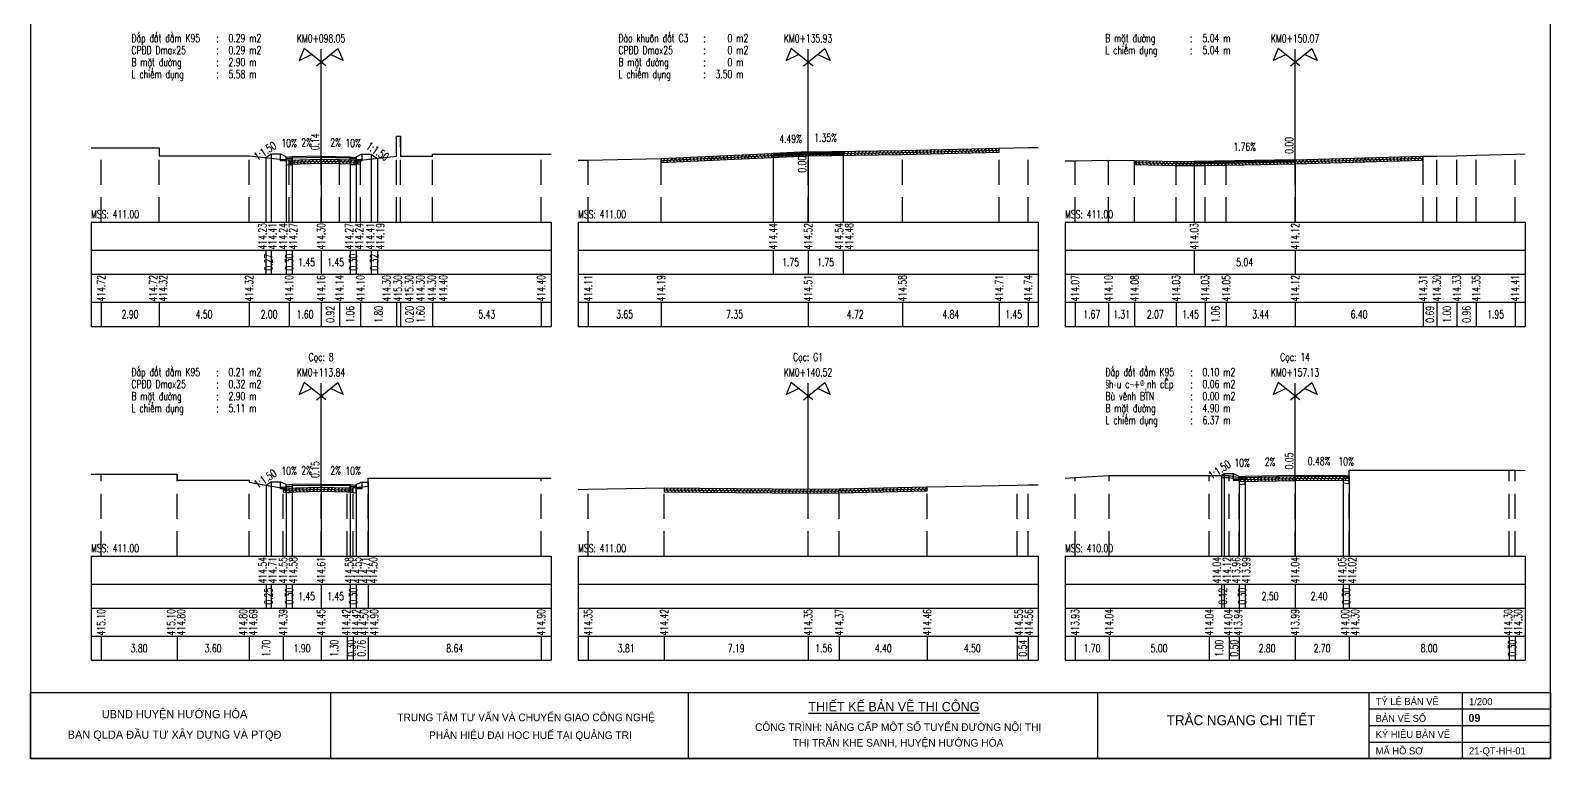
# Model space of a CAD drawing. Header units: centimetres. Extents: x 8901 to 10871, y -7016 to -5464.
# Drawn here: x 9031.4 to 9107.4, y -6271.1 to -6234.7 of the extents above; entities that cross this region are included whole.
import ezdxf
from ezdxf.enums import TextEntityAlignment as Align

# ---------------------------------------------------------------- set-up
doc = ezdxf.new("R2010")
doc.units = ezdxf.units.CM
doc.header["$LTSCALE"] = 10
doc.header["$MEASUREMENT"] = 0
doc.linetypes.add('HIDDEN2', pattern=[0.1875, 0.125, -0.0625])
doc.linetypes.add('KTTN$0$HIDDEN2', pattern=[0.1875, 0.125, -0.0625])
for name, color, linetype in [('25', 8, 'Continuous'), ('AoDuongCu1', 1, 'Continuous'), ('AoDuongCu2', 2, 'Continuous'), ('BTN', 8, 'Continuous'), ('BTXM', 8, 'Continuous'), ('CONGDUNG', 7, 'Continuous'), ('CP1', 7, 'Continuous'), ('DA DAM', 6, 'Continuous'), ('DAU_CO', 3, 'Continuous'), ('diendientich', 3, 'Continuous'), ('DienTKTN', 2, 'Continuous'), ('DuongdongTK', 2, 'Continuous'), ('entdauco', 3, 'Continuous'), ('enttntunhien', 3, 'Continuous'), ('K-TEN', 30, 'Continuous'), ('Khung ten$0$KHUNGTEN', 1, 'Continuous'), ('KHUNGTEN', 1, 'Continuous'), ('KTTN$0$KHUNGTEN', 1, 'Continuous'), ('KTTN$0$NETKHUAT', 3, 'KTTN$0$HIDDEN2'), ('linedongtn', 8, 'Continuous'), ('Mat duong 1 Phai', 1, 'Continuous'), ('Mat duong 1 Trai', 1, 'Continuous'), ('MSSTracNgang', 5, 'Continuous'), ('plinetntn', 3, 'Continuous'), ('Ranh dan Phai', 4, 'Continuous'), ('Ranh dan Trai', 4, 'Continuous'), ('Ranh Phai', 1, 'Continuous'), ('Taluy Phai', 1, 'Continuous'), ('Taluy Trai', 1, 'Continuous'), ('VetHuuCo', 5, 'Continuous'), ('Via he Phai', 3, 'Continuous'), ('Via he Trai', 3, 'Continuous'), ('VUA', 7, 'Continuous')]:
    doc.layers.add(name, color=color, linetype=linetype)
doc.styles.add('BTHHG', font='Vnromanc.shx')
doc.styles.add('CHUSO', font='Vnsimple.shx', dxfattribs={"width": 0.7})
doc.styles.add('CHUSO_TK', font='Vnsimple.shx', dxfattribs={"width": 0.7})
doc.styles.add('Khung ten', font='VHAVANB_3.TTF')
doc.styles.add('Khung ten$0$Khung ten', font='VHAVANB_3.TTF')
doc.styles.add('KTTN$0$Khung ten', font='VHAVANB_3.TTF')
doc.styles.add('TENCOC', font='vnsimple.shx', dxfattribs={"width": 0.7})
pattern_1 = [(45, (-44.64466, 0), (-0.0883883476, 0.0883883476), [])]
pattern_2 = [(135, (-44.64466, 0), (-0.0883883476, -0.0883883476), [])]

# ---------------------------------------------------------------- blocks, each defined once
blk = doc.blocks.new('DauCo')
at = {"layer": 'DAU_CO', "linetype": 'Continuous'}
blk.add_line((0, 0), (0, 1.29), dxfattribs=at)
for points in [[(0.47, -0.38), (-1.68, 1.38), (-2.2, 0.17), (-0.95, 0.77)], [(-0.47, -0.38), (1.68, 1.38), (2.2, 0.17), (0.95, 0.77)]]:
    blk.add_lwpolyline(points, dxfattribs=at)
blk = doc.blocks.new('Khung_TN_16-DH-01')
at = {"layer": 'KHUNGTEN', "color": 10}
blk.add_lwpolyline([(0, 0), (76, 0), (76, 56), (0, 56)], close=True, dxfattribs=at)
at = {"layer": 'KTTN$0$KHUNGTEN', "color": 7}
for p, q in [((15.017, 0), (15.017, 3.305)), ((32.904, 0), (32.904, 3.305)), ((53.366, 0), (53.366, 3.305)), ((66.929, 0), (66.929, 3.305)), ((71.596, 0), (71.596, 3.305))]:
    blk.add_line(p, q, dxfattribs=at)
at = {"layer": 'KTTN$0$KHUNGTEN', "color": 4}
blk.add_lwpolyline([(0, 3.305), (76, 3.305), (76, 0), (0, 0), (0, 3.305)], dxfattribs=at)
at = {"layer": 'KTTN$0$KHUNGTEN', "color": 7}
for points in [[(66.929, 2.479), (76, 2.479)], [(66.929, 1.652), (76, 1.652)], [(66.929, 0.826), (76, 0.826)]]:
    blk.add_lwpolyline(points, dxfattribs=at)
at = {"layer": 'Khung ten$0$KHUNGTEN', "color": 7, "style": 'Khung ten$0$Khung ten'}
for s, p in [('c«ng tr×nh: n©ng cÊp mét sè tuyÕn ®\xadêng néi thÞ ', (43.453, 1.571)), ('thÞ trÊn khe sanh, huyÖn h\xadíng hãa', (43.377, 0.788))]:
    blk.add_text(s, height=0.38, dxfattribs=at).set_placement(p, align=Align.MIDDLE_CENTER)
at = {"layer": 'KHUNGTEN', "color": 7, "style": 'Khung ten'}
for s, height, p in [('trung t©m t\xad vÊn vµ chuyÓn giao c«ng nghÖ', 0.38, (24.784, 2.059)), ('tr¾c ngang chi tiÕt', 0.5, (60.527, 1.918)), ('ph©n hiÖu ®¹i häc huÕ t¹i qu¶ng trÞ', 0.38, (24.999, 1.169))]:
    blk.add_text(s, height=height, dxfattribs=at).set_placement(p, align=Align.MIDDLE_CENTER)
at = {"layer": 'KTTN$0$KHUNGTEN', "color": 7, "style": 'KTTN$0$Khung ten'}
for s, p in [('tû lÖ b¶n vÏ', (67.26, 2.855)), ('b¶n vÏ sè', (67.255, 2.011)), ('1/200', (71.922, 2.844)), ('Ký hiÖu b¶n vÏ', (67.255, 1.21)), ('m· hå s¬', (67.255, 0.383)), ('21-QT-hh-01', (71.922, 0.389))]:
    blk.add_text(s, height=0.35, dxfattribs=at).set_placement(p, align=Align.MIDDLE_LEFT)
blk.add_text('%%UthiÕt kÕ b¶n vÏ thi c«ng', height=0.47, dxfattribs=at).set_placement((43.17, 2.596), align=Align.MIDDLE_CENTER)
at = {"layer": 'KTTN$0$NETKHUAT', "color": 7, "style": 'KTTN$0$Khung ten'}
for s, p in [('ubnd huyÖn h\xadíng hãa', (7.206, 2.221)), ('ban qlda ®Çu t\xad x©y dùng vµ ptq®', (7.206, 1.197))]:
    blk.add_text(s, height=0.41, dxfattribs=at).set_placement(p, align=Align.MIDDLE_CENTER)

msp = doc.modelspace()

# ---------------------------------------------------------------- hatches: boundary and pattern name
at = {"layer": 'AoDuongCu1'}
h = msp.add_hatch(dxfattribs=at)
h.set_pattern_fill('ANSI31', color=8, style=0)
h.set_pattern_definition(pattern_1)
h.paths.add_polyline_path([(9044.29158, -6241.16329), (9045.89298, -6241.10329), (9046.81078, -6241.12179), (9047.86718, -6241.16239), (9047.86718, -6241.26239), (9046.81078, -6241.22179), (9045.89298, -6241.20329), (9044.29158, -6241.26329)])
h = msp.add_hatch(dxfattribs=at)
h.set_pattern_fill('ANSI31', color=8, style=0)
h.set_pattern_definition(pattern_1)
h.paths.add_polyline_path([(9062.88998, -6241.07829), (9070.23998, -6240.74829), (9074.95638, -6240.68449), (9079.79418, -6240.55419), (9079.79418, -6240.65419), (9074.95638, -6240.78449), (9070.23998, -6240.84829), (9062.88998, -6241.17829)])
h = msp.add_hatch(dxfattribs=at)
h.set_pattern_fill('ANSI31', color=8, style=0)
h.set_pattern_definition(pattern_1)
h.paths.add_polyline_path([(9086.56468, -6241.18269), (9088.63538, -6241.23159), (9090.08358, -6241.23239), (9091.14848, -6241.20939), (9094.58698, -6241.14329), (9100.98658, -6240.95249), (9100.98658, -6241.05249), (9094.58698, -6241.24329), (9091.14848, -6241.30939), (9090.08358, -6241.33239), (9088.63538, -6241.33159), (9086.56468, -6241.28269)])
h = msp.add_hatch(dxfattribs=at)
h.set_pattern_fill('ANSI31', color=8, style=0)
h.set_pattern_definition(pattern_1)
h.paths.add_polyline_path([(9091.78698, -6257.01146), (9094.58698, -6256.96146), (9097.28698, -6256.94796), (9097.28698, -6257.04796), (9094.58698, -6257.06146), (9091.78698, -6257.11146)])
h = msp.add_hatch(dxfattribs=at)
h.set_pattern_fill('ANSI31', color=8, style=0)
h.set_pattern_definition(pattern_1)
h.paths.add_polyline_path([(9043.99298, -6257.55646), (9045.89298, -6257.49646), (9047.19298, -6257.53356), (9047.49298, -6257.53356), (9047.49298, -6257.63356), (9047.19298, -6257.63356), (9045.89298, -6257.59646), (9043.99298, -6257.65646)])
h = msp.add_hatch(dxfattribs=at)
h.set_pattern_fill('ANSI31', color=8, style=0)
h.set_pattern_definition(pattern_1)
h.paths.add_polyline_path([(9063.05068, -6257.53436), (9070.23998, -6257.59946), (9071.79998, -6257.57946), (9076.19998, -6257.48946), (9076.19998, -6257.58946), (9071.79998, -6257.67946), (9070.23998, -6257.69946), (9063.05068, -6257.63436)])
at = {"layer": 'AoDuongCu2'}
h = msp.add_hatch(dxfattribs=at)
h.set_pattern_fill('ANSI31', color=8, angle=90, style=0)
h.set_pattern_definition(pattern_2)
h.paths.add_polyline_path([(9062.88998, -6241.17829), (9070.23998, -6240.84829), (9074.95638, -6240.78449), (9079.79418, -6240.65419), (9079.79418, -6240.75419), (9074.95638, -6240.88449), (9070.23998, -6240.94829), (9062.88998, -6241.27829)])
h = msp.add_hatch(dxfattribs=at)
h.set_pattern_fill('ANSI31', color=8, angle=90, style=0)
h.set_pattern_definition(pattern_2)
h.paths.add_polyline_path([(9086.56468, -6241.28269), (9088.63538, -6241.33159), (9090.08358, -6241.33239), (9091.14848, -6241.30939), (9094.58698, -6241.24329), (9100.98658, -6241.05249), (9100.98658, -6241.15249), (9094.58698, -6241.34329), (9091.14848, -6241.40939), (9090.08358, -6241.43239), (9088.63538, -6241.43159), (9086.56468, -6241.38269)])
h = msp.add_hatch(dxfattribs=at)
h.set_pattern_fill('ANSI31', color=8, angle=90, style=0)
h.set_pattern_definition(pattern_2)
h.paths.add_polyline_path([(9044.29158, -6241.26329), (9045.89298, -6241.20329), (9046.81078, -6241.22179), (9047.86718, -6241.26239), (9047.86718, -6241.36239), (9046.81078, -6241.32179), (9045.89298, -6241.30329), (9044.29158, -6241.36329)])
h = msp.add_hatch(dxfattribs=at)
h.set_pattern_fill('ANSI31', color=8, angle=90, style=0)
h.set_pattern_definition(pattern_2)
h.paths.add_polyline_path([(9091.78698, -6257.11146), (9094.58698, -6257.06146), (9097.28698, -6257.04796), (9097.28698, -6257.14796), (9094.58698, -6257.16146), (9091.78698, -6257.21146)])
h = msp.add_hatch(dxfattribs=at)
h.set_pattern_fill('ANSI31', color=8, angle=90, style=0)
h.set_pattern_definition(pattern_2)
h.paths.add_polyline_path([(9043.99298, -6257.65646), (9045.89298, -6257.59646), (9047.19298, -6257.63356), (9047.49298, -6257.63356), (9047.49298, -6257.73356), (9047.19298, -6257.73356), (9045.89298, -6257.69646), (9043.99298, -6257.75646)])
h = msp.add_hatch(dxfattribs=at)
h.set_pattern_fill('ANSI31', color=8, angle=90, style=0)
h.set_pattern_definition(pattern_2)
h.paths.add_polyline_path([(9063.05068, -6257.63436), (9070.23998, -6257.69946), (9071.79998, -6257.67946), (9076.19998, -6257.58946), (9076.19998, -6257.68946), (9071.79998, -6257.77946), (9070.23998, -6257.79946), (9063.05068, -6257.73436)])

# ---------------------------------------------------------------- linework, layer by layer
at = {"layer": '25', "color": 8}
for points in [[(9044.44298, -6240.98879), (9044.44298, -6241.15762), (9045.89298, -6241.10329), (9045.89298, -6240.95979)], [(9045.89298, -6240.95979), (9045.89298, -6241.10329), (9046.81078, -6241.12179), (9047.34298, -6241.14225), (9047.34298, -6240.98879)], [(9068.48998, -6240.82686), (9068.48998, -6240.95686), (9070.23998, -6240.87829), (9070.23998, -6240.74829)], [(9070.23998, -6240.74829), (9070.23998, -6240.87829), (9071.99116, -6240.8546), (9071.99116, -6240.7246)], [(9044.44298, -6257.37327), (9044.44298, -6257.54225), (9045.89298, -6257.49646), (9045.89298, -6257.34427)], [(9045.89298, -6257.34427), (9045.89298, -6257.49646), (9047.19298, -6257.53356), (9047.34298, -6257.53356), (9047.34298, -6257.37327)]]:
    msp.add_lwpolyline(points, dxfattribs=at)
at = {"layer": 'AoDuongCu1', "color": 8}
for points in [[(9062.88998, -6241.17829), (9070.23998, -6240.84829), (9074.95638, -6240.78449), (9079.79418, -6240.65419)], [(9086.56468, -6241.28269), (9088.63538, -6241.33159), (9090.08358, -6241.33239), (9091.14848, -6241.30939), (9094.58698, -6241.24329), (9100.98658, -6241.05249)], [(9044.29158, -6241.26329), (9045.89298, -6241.20329), (9046.81078, -6241.22179), (9047.86718, -6241.26239)], [(9091.78698, -6257.11146), (9094.58698, -6257.06146), (9097.28698, -6257.04796)], [(9043.99298, -6257.65646), (9045.89298, -6257.59646), (9047.19298, -6257.63356), (9047.49298, -6257.63356)], [(9063.05068, -6257.63436), (9070.23998, -6257.69946), (9071.79998, -6257.67946), (9076.19998, -6257.58946)]]:
    msp.add_lwpolyline(points, dxfattribs=at)
at = {"layer": 'AoDuongCu2', "color": 8}
for points in [[(9062.88998, -6241.07829), (9062.88998, -6241.27829), (9070.23998, -6240.94829), (9074.95638, -6240.88449), (9079.79418, -6240.75419), (9079.79418, -6240.55419)], [(9086.56468, -6241.18269), (9086.56468, -6241.38269), (9088.63538, -6241.43159), (9090.08358, -6241.43239), (9091.14848, -6241.40939), (9094.58698, -6241.34329), (9100.98658, -6241.15249), (9100.98658, -6240.95249)], [(9044.29158, -6241.16329), (9044.29158, -6241.36329), (9045.89298, -6241.30329), (9046.81078, -6241.32179), (9047.86718, -6241.36239), (9047.86718, -6241.16239)], [(9091.78698, -6257.01146), (9091.78698, -6257.21146), (9094.58698, -6257.16146), (9097.28698, -6257.14796), (9097.28698, -6256.94796)], [(9043.99298, -6257.55646), (9043.99298, -6257.75646), (9045.89298, -6257.69646), (9047.19298, -6257.73356), (9047.49298, -6257.73356), (9047.49298, -6257.53356)], [(9063.05068, -6257.53436), (9063.05068, -6257.73436), (9070.23998, -6257.79946), (9071.79998, -6257.77946), (9076.19998, -6257.68946), (9076.19998, -6257.48946)]]:
    msp.add_lwpolyline(points, dxfattribs=at)
at = {"layer": 'BTN', "color": 8}
for points in [[(9044.44298, -6241.03879), (9045.89298, -6241.00979)], [(9045.89298, -6241.00979), (9047.34298, -6241.03879)], [(9068.48998, -6240.87686), (9070.23998, -6240.79829)], [(9070.23998, -6240.79829), (9071.99116, -6240.7746)], [(9089.54698, -6241.23209), (9089.54698, -6241.28209), (9094.58698, -6241.19329), (9094.58698, -6241.14329)], [(9092.08698, -6256.96107), (9092.08698, -6257.01107), (9094.58698, -6256.96107), (9094.58698, -6256.91107)], [(9094.58698, -6256.91107), (9094.58698, -6256.96107), (9096.98698, -6256.94955), (9096.98698, -6256.89955)], [(9044.44298, -6257.42327), (9045.89298, -6257.39427)], [(9045.89298, -6257.39427), (9047.34298, -6257.42327)]]:
    msp.add_lwpolyline(points, dxfattribs=at)
at = {"layer": 'BTXM', "color": 8}
for points in [[(9043.84298, -6241.11429), (9044.14298, -6241.11879)], [(9044.14298, -6241.07879), (9044.44298, -6241.04879)], [(9047.34298, -6241.04879), (9047.64298, -6241.07879)], [(9047.64298, -6241.11879), (9047.94298, -6241.11429)], [(9091.78698, -6257.05107), (9092.08698, -6257.02107)], [(9096.98698, -6256.95955), (9097.28698, -6256.98955)], [(9043.84298, -6257.49877), (9044.14298, -6257.50327)], [(9044.14298, -6257.46327), (9044.44298, -6257.43327)], [(9047.34298, -6257.43327), (9047.64298, -6257.46327)], [(9047.64298, -6257.50327), (9047.94298, -6257.49877)], [(9091.48698, -6257.08657), (9091.78698, -6257.09107)]]:
    msp.add_lwpolyline(points, dxfattribs=at)
at = {"layer": 'CP1', "color": 7}
for points in [[(9044.14298, -6241.01879), (9044.14298, -6241.18879), (9044.14298, -6241.39879), (9044.44298, -6241.36879), (9044.44298, -6240.98879)], [(9047.34298, -6240.98879), (9047.34298, -6241.36879), (9047.64298, -6241.39879), (9047.64298, -6241.18879), (9047.64298, -6241.01879)], [(9091.78698, -6256.99107), (9091.78698, -6257.16107), (9091.78698, -6257.37107), (9092.08698, -6257.34107), (9092.08698, -6256.96107)], [(9096.98698, -6256.89955), (9096.98698, -6257.27955), (9097.28698, -6257.30955), (9097.28698, -6256.92955)], [(9044.14298, -6257.40327), (9044.14298, -6257.57327), (9044.14298, -6257.78327), (9044.44298, -6257.75327), (9044.44298, -6257.37327)], [(9047.34298, -6257.37327), (9047.34298, -6257.75327), (9047.64298, -6257.78327), (9047.64298, -6257.57327), (9047.64298, -6257.40327)]]:
    msp.add_lwpolyline(points, dxfattribs=at)
at = {"layer": 'DA DAM', "color": 6}
for points in [[(9043.84298, -6240.86429), (9043.84298, -6241.18429), (9044.14298, -6241.18879), (9044.14298, -6241.01879)], [(9047.64298, -6241.01879), (9047.64298, -6241.18879), (9047.94298, -6241.18429), (9047.94298, -6240.86429)], [(9091.48698, -6256.83657), (9091.48698, -6257.15657), (9091.78698, -6257.16107), (9091.78698, -6256.99107)], [(9043.84298, -6257.24877), (9043.84298, -6257.56877), (9044.14298, -6257.57327), (9044.14298, -6257.40327)], [(9047.64298, -6257.40327), (9047.64298, -6257.57327), (9047.94298, -6257.56877), (9047.94298, -6257.24877)]]:
    msp.add_lwpolyline(points, dxfattribs=at)
at = {"layer": 'DienTKTN', "color": 2}
for p, q in [((9043.12658, -6245.66329), (9043.12658, -6246.86329)), ((9043.39298, -6245.66329), (9043.39298, -6246.86329)), ((9044.14298, -6245.66329), (9044.14298, -6246.86329)), ((9044.44298, -6245.66329), (9044.44298, -6246.86329)), ((9045.89298, -6245.66329), (9045.89298, -6246.86329)), ((9047.34298, -6245.66329), (9047.34298, -6246.86329)), ((9047.64298, -6245.66329), (9047.64298, -6246.86329)), ((9048.39298, -6245.66329), (9048.39298, -6246.86329)), ((9048.70982, -6245.66329), (9048.70982, -6246.86329)), ((9068.48998, -6245.66329), (9068.48998, -6246.86329)), ((9070.23998, -6245.66329), (9070.23998, -6246.86329)), ((9071.98998, -6245.66329), (9071.98998, -6246.86329)), ((9071.99116, -6245.66329), (9071.99116, -6246.86329)), ((9089.54698, -6245.66329), (9089.54698, -6246.86329)), ((9094.58698, -6245.66329), (9094.58698, -6246.86329)), ((9043.14562, -6262.35146), (9043.14562, -6263.55146)), ((9043.39298, -6262.35146), (9043.39298, -6263.55146)), ((9044.14298, -6262.35146), (9044.14298, -6263.55146)), ((9044.44298, -6262.35146), (9044.44298, -6263.55146)), ((9045.89298, -6262.35146), (9045.89298, -6263.55146)), ((9047.34298, -6262.35146), (9047.34298, -6263.55146)), ((9047.64298, -6262.35146), (9047.64298, -6263.55146)), ((9048.25298, -6262.35146), (9048.25298, -6263.55146)), ((9090.91452, -6262.35146), (9090.91452, -6263.55146)), ((9091.03698, -6262.35146), (9091.03698, -6263.55146)), ((9091.78698, -6262.35146), (9091.78698, -6263.55146)), ((9092.08698, -6262.35146), (9092.08698, -6263.55146)), ((9094.58698, -6262.35146), (9094.58698, -6263.55146)), ((9096.98698, -6262.35146), (9096.98698, -6263.55146)), ((9097.28698, -6262.35146), (9097.28698, -6263.55146))]:
    msp.add_line(p, q, dxfattribs=at)
at = {"layer": 'DienTKTN'}
for points in [[(9044.7507, -6240.75802, 0, 0, 0), (9044.27308, -6240.80578, 0.13, 0, 0), (9043.83526, -6240.84957, 0, 0, 0)], [(9045.62789, -6240.7651, 0, 0, 0), (9045.14799, -6240.77469, 0.13, 0, 0), (9044.70807, -6240.78349, 0, 0, 0)], [(9046.15807, -6240.7651, 0, 0, 0), (9046.63798, -6240.77469, 0.13, 0, 0), (9047.07789, -6240.78349, 0, 0, 0)], [(9047.03526, -6240.75802, 0, 0, 0), (9047.51288, -6240.80578, 0.13, 0, 0), (9047.9507, -6240.84957, 0, 0, 0)], [(9069.82452, -6240.56695, 0, 0, 0), (9069.345, -6240.58848, 0.13, 0, 0), (9068.90544, -6240.60821, 0, 0, 0)], [(9071.57553, -6240.53023, 0, 0, 0), (9071.09557, -6240.53672, 0.13, 0, 0), (9070.65561, -6240.54267, 0, 0, 0)], [(9092.52691, -6240.97959, 0, 0, 0), (9092.04698, -6240.98805, 0.13, 0, 0), (9091.60705, -6240.9958, 0, 0, 0)], [(9044.7507, -6257.14249, 0, 0, 0), (9044.27308, -6257.19026, 0.13, 0, 0), (9043.83526, -6257.23404, 0, 0, 0)], [(9047.03526, -6257.14249, 0, 0, 0), (9047.51288, -6257.19026, 0.13, 0, 0), (9047.9507, -6257.23404, 0, 0, 0)], [(9092.3947, -6256.7303, 0, 0, 0), (9091.91708, -6256.77806, 0.13, 0, 0), (9091.47926, -6256.82185, 0, 0, 0)], [(9093.79689, -6256.72688, 0, 0, 0), (9093.31699, -6256.73647, 0.13, 0, 0), (9092.87707, -6256.74527, 0, 0, 0)], [(9096.24698, -6256.70311, 0, 0, 0), (9095.76698, -6256.70541, 0.13, 0, 0), (9095.32699, -6256.70752, 0, 0, 0)], [(9096.67926, -6256.66878, 0, 0, 0), (9097.15688, -6256.71654, 0.13, 0, 0), (9097.5947, -6256.76033, 0, 0, 0)], [(9045.62789, -6257.14957, 0, 0, 0), (9045.14799, -6257.15917, 0.13, 0, 0), (9044.70807, -6257.16796, 0, 0, 0)], [(9046.15807, -6257.14957, 0, 0, 0), (9046.63798, -6257.15917, 0.13, 0, 0), (9047.07789, -6257.16796, 0, 0, 0)]]:
    msp.add_lwpolyline(points, format="xyseb", dxfattribs=at)
at = {"layer": 'DuongdongTK'}
for p, q in [((9043.12658, -6241.03514), (9043.12658, -6244.26329)), ((9043.39298, -6240.85754), (9043.39298, -6244.26329)), ((9044.14298, -6241.01879), (9044.14298, -6244.26329)), ((9044.44298, -6240.98879), (9044.44298, -6244.26329)), ((9045.89298, -6240.95979), (9045.89298, -6244.26329)), ((9047.34298, -6240.98879), (9047.34298, -6244.26329)), ((9047.64298, -6241.01879), (9047.64298, -6244.26329)), ((9048.39298, -6240.85754), (9048.39298, -6244.26329)), ((9048.70982, -6241.06877), (9048.70982, -6244.26329)), ((9068.48998, -6240.82686), (9068.48998, -6244.26329)), ((9070.23998, -6240.74829), (9070.23998, -6244.26329)), ((9071.98998, -6240.78329), (9071.98998, -6244.26329)), ((9071.99116, -6240.7246), (9071.99116, -6244.26329)), ((9089.54698, -6241.23209), (9089.54698, -6244.26329)), ((9094.58698, -6241.14329), (9094.58698, -6244.26329)), ((9090.91452, -6256.91146), (9090.91452, -6260.95146)), ((9091.03698, -6256.82982), (9091.03698, -6260.95146)), ((9091.78698, -6256.99107), (9091.78698, -6260.95146)), ((9092.08698, -6256.96107), (9092.08698, -6260.95146)), ((9094.58698, -6256.91107), (9094.58698, -6260.95146)), ((9096.98698, -6256.89955), (9096.98698, -6260.95146)), ((9097.28698, -6256.92955), (9097.28698, -6260.95146)), ((9043.14562, -6257.40693), (9043.14562, -6260.95146)), ((9043.39298, -6257.24202), (9043.39298, -6260.95146)), ((9044.14298, -6257.40327), (9044.14298, -6260.95146)), ((9044.44298, -6257.37327), (9044.44298, -6260.95146)), ((9045.89298, -6257.34427), (9045.89298, -6260.95146)), ((9047.34298, -6257.37327), (9047.34298, -6260.95146)), ((9047.64298, -6257.40327), (9047.64298, -6260.95146)), ((9048.25298, -6257.24412), (9048.25298, -6260.95146))]:
    msp.add_line(p, q, dxfattribs=at)
at = {"layer": 'entdauco'}
for p, q in [((9045.89298, -6241.10329), (9045.89298, -6236.26329)), ((9070.23998, -6240.74829), (9070.23998, -6236.26329)), ((9094.58698, -6241.14329), (9094.58698, -6236.26329)), ((9045.89298, -6257.49646), (9045.89298, -6252.95146)), ((9070.23998, -6257.59946), (9070.23998, -6252.95146)), ((9094.58698, -6256.96146), (9094.58698, -6252.95146))]:
    msp.add_line(p, q, dxfattribs=at)
at = {"layer": 'enttntunhien'}
for p, q in [((9034.39298, -6244.26329), (9057.39298, -6244.26329)), ((9034.39298, -6244.26329), (9034.39298, -6249.46329)), ((9057.39298, -6244.26329), (9057.39298, -6249.46329)), ((9058.73998, -6244.26329), (9081.73998, -6244.26329)), ((9058.73998, -6244.26329), (9058.73998, -6249.46329)), ((9081.73998, -6244.26329), (9081.73998, -6249.46329)), ((9083.08698, -6244.26329), (9106.08698, -6244.26329)), ((9083.08698, -6244.26329), (9083.08698, -6249.46329)), ((9106.08698, -6244.26329), (9106.08698, -6249.46329)), ((9034.39298, -6245.66329), (9057.39298, -6245.66329)), ((9058.73998, -6245.66329), (9081.73998, -6245.66329)), ((9083.08698, -6245.66329), (9106.08698, -6245.66329)), ((9034.39298, -6246.86329), (9057.39298, -6246.86329)), ((9058.73998, -6246.86329), (9081.73998, -6246.86329)), ((9083.08698, -6246.86329), (9106.08698, -6246.86329)), ((9034.39298, -6248.26329), (9057.39298, -6248.26329)), ((9058.73998, -6248.26329), (9081.73998, -6248.26329)), ((9083.08698, -6248.26329), (9106.08698, -6248.26329)), ((9034.39298, -6249.46329), (9057.39298, -6249.46329)), ((9058.73998, -6249.46329), (9081.73998, -6249.46329)), ((9083.08698, -6249.46329), (9106.08698, -6249.46329)), ((9034.39298, -6260.95146), (9057.39298, -6260.95146)), ((9034.39298, -6260.95146), (9034.39298, -6266.15146)), ((9057.39298, -6260.95146), (9057.39298, -6266.15146)), ((9058.73998, -6260.95146), (9081.73998, -6260.95146)), ((9058.73998, -6260.95146), (9058.73998, -6266.15146)), ((9081.73998, -6260.95146), (9081.73998, -6266.15146)), ((9083.08698, -6260.95146), (9106.08698, -6260.95146)), ((9083.08698, -6260.95146), (9083.08698, -6266.15146)), ((9106.08698, -6260.95146), (9106.08698, -6266.15146)), ((9034.39298, -6262.35146), (9057.39298, -6262.35146)), ((9058.73998, -6262.35146), (9081.73998, -6262.35146)), ((9083.08698, -6262.35146), (9106.08698, -6262.35146)), ((9034.39298, -6263.55146), (9057.39298, -6263.55146)), ((9058.73998, -6263.55146), (9081.73998, -6263.55146)), ((9083.08698, -6263.55146), (9106.08698, -6263.55146)), ((9034.39298, -6264.95146), (9057.39298, -6264.95146)), ((9058.73998, -6264.95146), (9081.73998, -6264.95146)), ((9083.08698, -6264.95146), (9106.08698, -6264.95146)), ((9034.39298, -6266.15146), (9057.39298, -6266.15146)), ((9058.73998, -6266.15146), (9081.73998, -6266.15146)), ((9083.08698, -6266.15146), (9106.08698, -6266.15146))]:
    msp.add_line(p, q, dxfattribs=at)
at = {"layer": 'enttntunhien', "color": 3}
for p, q in [((9034.89298, -6248.26329), (9034.89298, -6249.46329)), ((9037.79158, -6248.26329), (9037.79158, -6249.46329)), ((9042.29158, -6248.26329), (9042.29158, -6249.46329)), ((9044.29158, -6248.26329), (9044.29158, -6249.46329)), ((9045.89298, -6248.26329), (9045.89298, -6249.46329)), ((9046.81078, -6248.26329), (9046.81078, -6249.46329)), ((9047.86718, -6248.26329), (9047.86718, -6249.46329)), ((9049.66718, -6248.26329), (9049.66718, -6249.46329)), ((9049.86718, -6248.26329), (9049.86718, -6249.46329)), ((9051.46718, -6248.26329), (9051.46718, -6249.46329)), ((9056.89298, -6248.26329), (9056.89298, -6249.46329)), ((9059.23998, -6248.26329), (9059.23998, -6249.46329)), ((9062.88998, -6248.26329), (9062.88998, -6249.46329)), ((9070.23998, -6248.26329), (9070.23998, -6249.46329)), ((9074.95638, -6248.26329), (9074.95638, -6249.46329)), ((9079.79418, -6248.26329), (9079.79418, -6249.46329)), ((9081.23998, -6248.26329), (9081.23998, -6249.46329)), ((9083.58698, -6248.26329), (9083.58698, -6249.46329)), ((9085.25488, -6248.26329), (9085.25488, -6249.46329)), ((9086.56468, -6248.26329), (9086.56468, -6249.46329)), ((9088.63538, -6248.26329), (9088.63538, -6249.46329)), ((9090.08358, -6248.26329), (9090.08358, -6249.46329)), ((9091.14848, -6248.26329), (9091.14848, -6249.46329)), ((9094.58698, -6248.26329), (9094.58698, -6249.46329)), ((9100.98658, -6248.26329), (9100.98658, -6249.46329)), ((9101.67338, -6248.26329), (9101.67338, -6249.46329)), ((9102.67648, -6248.26329), (9102.67648, -6249.46329)), ((9103.63458, -6248.26329), (9103.63458, -6249.46329)), ((9105.58698, -6248.26329), (9105.58698, -6249.46329)), ((9034.89298, -6264.95146), (9034.89298, -6266.15146)), ((9038.69298, -6264.95146), (9038.69298, -6266.15146)), ((9042.29298, -6264.95146), (9042.29298, -6266.15146)), ((9043.99298, -6264.95146), (9043.99298, -6266.15146)), ((9045.89298, -6264.95146), (9045.89298, -6266.15146)), ((9047.19298, -6264.95146), (9047.19298, -6266.15146)), ((9047.49298, -6264.95146), (9047.49298, -6266.15146)), ((9048.25298, -6264.95146), (9048.25298, -6266.15146)), ((9056.89298, -6264.95146), (9056.89298, -6266.15146)), ((9059.23998, -6264.95146), (9059.23998, -6266.15146)), ((9063.05068, -6264.95146), (9063.05068, -6266.15146)), ((9070.23998, -6264.95146), (9070.23998, -6266.15146)), ((9071.79998, -6264.95146), (9071.79998, -6266.15146)), ((9076.19998, -6264.95146), (9076.19998, -6266.15146)), ((9080.69998, -6264.95146), (9080.69998, -6266.15146)), ((9081.23998, -6264.95146), (9081.23998, -6266.15146)), ((9083.58698, -6264.95146), (9083.58698, -6266.15146)), ((9085.28698, -6264.95146), (9085.28698, -6266.15146)), ((9090.28698, -6264.95146), (9090.28698, -6266.15146)), ((9091.28698, -6264.95146), (9091.28698, -6266.15146)), ((9091.78698, -6264.95146), (9091.78698, -6266.15146)), ((9094.58698, -6264.95146), (9094.58698, -6266.15146)), ((9097.28698, -6264.95146), (9097.28698, -6266.15146)), ((9105.28698, -6264.95146), (9105.28698, -6266.15146)), ((9105.58698, -6264.95146), (9105.58698, -6266.15146))]:
    msp.add_line(p, q, dxfattribs=at)
at = {"layer": 'linedongtn', "linetype": 'HIDDEN2'}
for p, q in [((9049.66718, -6244.26329), (9049.66718, -6239.96239)), ((9049.86718, -6244.26329), (9049.86718, -6239.96239)), ((9034.89298, -6244.26329), (9034.89298, -6240.54329)), ((9037.79158, -6244.26329), (9037.79158, -6240.54329)), ((9037.79158, -6244.26329), (9037.79158, -6240.94329)), ((9042.29158, -6244.26329), (9042.29158, -6240.94329)), ((9045.89298, -6244.26329), (9045.89298, -6241.10329)), ((9049.66718, -6244.26329), (9049.66718, -6240.96239)), ((9049.86718, -6244.26329), (9049.86718, -6240.96239)), ((9051.46718, -6244.26329), (9051.46718, -6240.86239)), ((9051.46718, -6244.26329), (9051.46718, -6240.96239)), ((9056.89298, -6244.26329), (9056.89298, -6240.86239)), ((9062.88998, -6244.26329), (9062.88998, -6241.07829)), ((9070.23998, -6244.26329), (9070.23998, -6240.74829)), ((9074.95638, -6244.26329), (9074.95638, -6240.68449)), ((9079.79418, -6244.26329), (9079.79418, -6240.55419)), ((9081.23998, -6244.26329), (9081.23998, -6240.52791)), ((9100.98658, -6244.26329), (9100.98658, -6240.95249)), ((9101.67338, -6244.26329), (9101.67338, -6240.96029)), ((9102.67648, -6244.26329), (9102.67648, -6240.93829)), ((9103.63458, -6244.26329), (9103.63458, -6240.91249)), ((9105.58698, -6244.26329), (9105.58698, -6240.85549)), ((9044.29158, -6244.26329), (9044.29158, -6241.16329)), ((9046.81078, -6244.26329), (9046.81078, -6241.12179)), ((9047.86718, -6244.26329), (9047.86718, -6241.16239)), ((9059.23998, -6244.26329), (9059.23998, -6241.15129)), ((9083.58698, -6244.26329), (9083.58698, -6241.18996)), ((9085.25488, -6244.26329), (9085.25488, -6241.16449)), ((9086.56468, -6244.26329), (9086.56468, -6241.18269)), ((9088.63538, -6244.26329), (9088.63538, -6241.23159)), ((9090.08358, -6244.26329), (9090.08358, -6241.23239)), ((9091.14848, -6244.26329), (9091.14848, -6241.20939)), ((9094.58698, -6244.26329), (9094.58698, -6241.14329)), ((9034.89298, -6260.95146), (9034.89298, -6256.85646)), ((9038.69298, -6260.95146), (9038.69298, -6256.85646)), ((9048.25298, -6260.95146), (9048.25298, -6257.05356)), ((9056.89298, -6260.95146), (9056.89298, -6257.05356)), ((9083.58698, -6260.95146), (9083.58698, -6257.0248)), ((9085.28698, -6260.95146), (9085.28698, -6256.91146)), ((9090.28698, -6260.95146), (9090.28698, -6256.91146)), ((9091.28698, -6260.95146), (9091.28698, -6256.91146)), ((9091.78698, -6260.95146), (9091.78698, -6257.01146)), ((9094.58698, -6260.95146), (9094.58698, -6256.96146)), ((9097.28698, -6260.95146), (9097.28698, -6256.64796)), ((9097.28698, -6260.95146), (9097.28698, -6256.94796)), ((9105.28698, -6260.95146), (9105.28698, -6256.64796)), ((9105.58698, -6260.95146), (9105.58698, -6256.65546)), ((9038.69298, -6260.95146), (9038.69298, -6257.15646)), ((9042.29298, -6260.95146), (9042.29298, -6257.15646)), ((9042.29298, -6260.95146), (9042.29298, -6257.25646)), ((9043.99298, -6260.95146), (9043.99298, -6257.55646)), ((9045.89298, -6260.95146), (9045.89298, -6257.49646)), ((9047.19298, -6260.95146), (9047.19298, -6257.53356)), ((9047.49298, -6260.95146), (9047.49298, -6257.53356)), ((9048.25298, -6260.95146), (9048.25298, -6257.45356)), ((9059.23998, -6260.95146), (9059.23998, -6257.59969)), ((9063.05068, -6260.95146), (9063.05068, -6257.53436)), ((9070.23998, -6260.95146), (9070.23998, -6257.59946)), ((9071.79998, -6260.95146), (9071.79998, -6257.57946)), ((9076.19998, -6260.95146), (9076.19998, -6257.48946)), ((9080.69998, -6260.95146), (9080.69998, -6257.39946)), ((9081.23998, -6260.95146), (9081.23998, -6257.39136))]:
    msp.add_line(p, q, dxfattribs=at)
at = {"layer": 'Mat duong 1 Phai'}
for points in [[(9045.89298, -6240.95979), (9047.34298, -6240.98879)], [(9070.23998, -6240.74829), (9071.99116, -6240.7246)], [(9094.58698, -6256.91107), (9096.98698, -6256.89955)], [(9045.89298, -6257.34427), (9047.34298, -6257.37327)]]:
    msp.add_lwpolyline(points, dxfattribs=at)
at = {"layer": 'Mat duong 1 Trai'}
for points in [[(9045.89298, -6240.95979), (9044.44298, -6240.98879)], [(9070.23998, -6240.74829), (9068.48998, -6240.82686)], [(9094.58698, -6241.14329), (9089.54698, -6241.23209)], [(9094.58698, -6256.91107), (9092.08698, -6256.96107)], [(9045.89298, -6257.34427), (9044.44298, -6257.37327)]]:
    msp.add_lwpolyline(points, dxfattribs=at)
at = {"layer": 'plinetntn'}
for points in [[(9034.39298, -6240.54329), (9034.89298, -6240.54329), (9037.79158, -6240.54329), (9037.79158, -6240.94329), (9042.29158, -6240.94329), (9044.29158, -6241.16329), (9045.89298, -6241.10329), (9046.81078, -6241.12179), (9047.86718, -6241.16239), (9049.66718, -6240.96239), (9049.66718, -6239.96239), (9049.86718, -6239.96239), (9049.86718, -6240.96239), (9051.46718, -6240.96239), (9051.46718, -6240.86239), (9056.89298, -6240.86239), (9057.39298, -6240.86239)], [(9058.74008, -6241.16129), (9059.23998, -6241.15129), (9062.88998, -6241.07829), (9070.23998, -6240.74829), (9074.95638, -6240.68449), (9079.79418, -6240.55419), (9081.23998, -6240.52791), (9081.7399, -6240.51882)], [(9083.08704, -6241.19759), (9083.58698, -6241.18996), (9085.25488, -6241.16449), (9086.56468, -6241.18269), (9088.63538, -6241.23159), (9090.08358, -6241.23239), (9091.14848, -6241.20939), (9094.58698, -6241.14329), (9100.98658, -6240.95249), (9101.67338, -6240.96029), (9102.67648, -6240.93829), (9103.63458, -6240.91249), (9105.58698, -6240.85549), (9106.08677, -6240.8409)], [(9034.39298, -6256.85646), (9034.89298, -6256.85646), (9038.69298, -6256.85646), (9038.69298, -6257.15646), (9042.29298, -6257.15646), (9042.29298, -6257.25646), (9043.99298, -6257.55646), (9045.89298, -6257.49646), (9047.19298, -6257.53356), (9047.49298, -6257.53356), (9048.25298, -6257.45356), (9048.25298, -6257.05356), (9056.89298, -6257.05356), (9057.39298, -6257.05356)], [(9083.08809, -6257.05806), (9083.58698, -6257.0248), (9085.28698, -6256.91146), (9090.28698, -6256.91146), (9091.28698, -6256.91146), (9091.78698, -6257.01146), (9094.58698, -6256.96146), (9097.28698, -6256.94796), (9097.28698, -6256.64796), (9105.28698, -6256.64796), (9105.58698, -6256.65546), (9106.08683, -6256.66796)], [(9058.74005, -6257.60826), (9059.23998, -6257.59969), (9063.05068, -6257.53436), (9070.23998, -6257.59946), (9071.79998, -6257.57946), (9076.19998, -6257.48946), (9080.69998, -6257.39946), (9081.23998, -6257.39136), (9081.73993, -6257.38386)]]:
    msp.add_lwpolyline(points, dxfattribs=at)
at = {"layer": 'Ranh dan Phai'}
for points in [[(9047.34298, -6240.98879), (9047.64298, -6241.01879)], [(9096.98698, -6256.89955), (9097.28698, -6256.92955)], [(9047.34298, -6257.37327), (9047.64298, -6257.40327)]]:
    msp.add_lwpolyline(points, dxfattribs=at)
at = {"layer": 'Ranh dan Trai'}
for points in [[(9044.44298, -6240.98879), (9044.14298, -6241.01879)], [(9092.08698, -6256.96107), (9091.78698, -6256.99107)], [(9044.44298, -6257.37327), (9044.14298, -6257.40327)]]:
    msp.add_lwpolyline(points, dxfattribs=at)
at = {"layer": 'Ranh Phai'}
msp.add_lwpolyline([(9071.98998, -6240.78329), (9071.98998, -6240.78329)], dxfattribs=at)
at = {"layer": 'Taluy Phai'}
for points in [[(9048.39298, -6240.85754), (9048.70982, -6241.06877)], [(9048.25298, -6257.24412), (9048.25298, -6257.45356)]]:
    msp.add_lwpolyline(points, dxfattribs=at)
at = {"layer": 'Taluy Trai'}
for points in [[(9043.39298, -6240.85754), (9043.12658, -6241.03514)], [(9089.54698, -6241.23209), (9089.54698, -6241.2321)], [(9091.03698, -6256.82982), (9090.91452, -6256.91146)], [(9043.39298, -6257.24202), (9043.14562, -6257.40693)]]:
    msp.add_lwpolyline(points, dxfattribs=at)
at = {"layer": 'VetHuuCo'}
msp.add_lwpolyline([(9090.91452, -6256.91146), (9090.91452, -6257.01146), (9091.28698, -6257.01146), (9091.48698, -6257.05146), (9091.48698, -6256.95146)], dxfattribs=at)
at = {"layer": 'Via he Phai'}
for points in [[(9047.64298, -6241.01879), (9047.64298, -6240.98879), (9047.90298, -6240.86489), (9048.39298, -6240.85754)], [(9047.64298, -6257.40327), (9047.64298, -6257.37327), (9047.90298, -6257.24937), (9048.25298, -6257.24412)]]:
    msp.add_lwpolyline(points, dxfattribs=at)
at = {"layer": 'Via he Trai'}
for points in [[(9044.14298, -6241.01879), (9044.14298, -6240.98879), (9043.88298, -6240.86489), (9043.39298, -6240.85754)], [(9091.78698, -6256.99107), (9091.78698, -6256.96107), (9091.52698, -6256.83717), (9091.03698, -6256.82982)], [(9044.14298, -6257.40327), (9044.14298, -6257.37327), (9043.88298, -6257.24937), (9043.39298, -6257.24202)]]:
    msp.add_lwpolyline(points, dxfattribs=at)
at = {"layer": 'VUA', "color": 7}
for points in [[(9044.14298, -6241.09879), (9044.44298, -6241.06879)], [(9047.34298, -6241.06879), (9047.64298, -6241.09879)], [(9091.78698, -6257.07107), (9092.08698, -6257.04107)], [(9096.98698, -6256.97955), (9097.28698, -6257.00955)], [(9044.14298, -6257.48327), (9044.44298, -6257.45327)], [(9047.34298, -6257.45327), (9047.64298, -6257.48327)]]:
    msp.add_lwpolyline(points, dxfattribs=at)
at = {"layer": 'VUA', "color": 8}
for points in [[(9043.84298, -6241.13429), (9044.14298, -6241.13879)], [(9047.64298, -6241.13879), (9047.94298, -6241.13429)], [(9043.84298, -6257.51877), (9044.14298, -6257.52327)], [(9047.64298, -6257.52327), (9047.94298, -6257.51877)], [(9091.48698, -6257.10657), (9091.78698, -6257.11107)]]:
    msp.add_lwpolyline(points, dxfattribs=at)

# ---------------------------------------------------------------- block references
at = {"layer": 'CONGDUNG'}
msp.add_blockref('Khung_TN_16-DH-01', (9031.36086, -6271.06266), dxfattribs=at)
at = {"layer": 'entdauco', "xscale": 0.5, "yscale": 0.5}
for p in [(9045.89298, -6236.26329), (9070.23998, -6236.26329), (9094.58698, -6236.26329), (9045.89298, -6252.95146), (9070.23998, -6252.95146), (9094.58698, -6252.95146)]:
    msp.add_blockref('DauCo', p, dxfattribs=at)

# ---------------------------------------------------------------- texts
at = {"layer": 'diendientich', "style": 'CHUSO', "width": 0.7}
for s, p in [('§¾p ®Êt ®Çm K95', (9036.41298, -6235.26329)), (':', (9040.65298, -6235.26329)), ('m2', (9042.30631, -6235.26329)), ('§µo khu«n ®Êt C3', (9060.75998, -6235.26329)), (':', (9064.99998, -6235.26329)), ('m2', (9066.65331, -6235.26329)), ('B mÆt ®\xadêng', (9085.09365, -6235.26329)), (':', (9089.33365, -6235.26329)), ('m', (9091.00031, -6235.26329)), ('CP§D Dmax25', (9036.41298, -6235.86329)), (':', (9040.65298, -6235.86329)), ('m2', (9042.30631, -6235.86329)), ('CP§D Dmax25', (9060.75998, -6235.86329)), (':', (9064.99998, -6235.86329)), ('m2', (9066.65331, -6235.86329)), ('L chiÕm dông', (9085.09365, -6235.86329)), (':', (9089.33365, -6235.86329)), ('m', (9091.00031, -6235.86329)), ('B mÆt ®\xadêng', (9036.41298, -6236.46329)), ('L chiÕm dông', (9036.41298, -6237.06329)), (':', (9040.65298, -6236.46329)), ('m', (9042.30631, -6236.46329)), ('B mÆt ®\xadêng', (9060.75998, -6236.46329)), ('L chiÕm dông', (9060.75998, -6237.06329)), (':', (9064.99998, -6236.46329)), ('m', (9066.65331, -6236.46329)), (':', (9040.65298, -6237.06329)), ('m', (9042.30631, -6237.06329)), (':', (9064.99998, -6237.06329)), ('m', (9066.65331, -6237.06329)), ('§¾p ®Êt ®Çm K95', (9036.41298, -6251.95146)), (':', (9040.65298, -6251.95146)), ('m2', (9042.30631, -6251.95146)), ('§¾p ®Êt ®Çm K95', (9085.10698, -6251.95146)), (':', (9089.34698, -6251.95146)), ('m2', (9091.00031, -6251.95146)), ('CP§D Dmax25', (9036.41298, -6252.55146)), (':', (9040.65298, -6252.55146)), ('m2', (9042.30631, -6252.55146)), ('§h÷u c¬+®¸nh cÊp', (9085.10698, -6252.55146)), (':', (9089.34698, -6252.55146)), ('m2', (9091.00031, -6252.55146)), ('B mÆt ®\xadêng', (9036.41298, -6253.15146)), ('L chiÕm dông', (9036.41298, -6253.75146)), (':', (9040.65298, -6253.15146)), ('m', (9042.30631, -6253.15146)), ('Bï vªnh BTN', (9085.10698, -6253.15146)), (':', (9089.34698, -6253.15146)), ('m2', (9091.00031, -6253.15146)), (':', (9040.65298, -6253.75146)), ('m', (9042.30631, -6253.75146)), ('B mÆt ®\xadêng', (9085.10698, -6253.75146)), ('L chiÕm dông', (9085.10698, -6254.35146)), (':', (9089.34698, -6253.75146)), ('m', (9091.00031, -6253.75146)), (':', (9089.34698, -6254.35146)), ('m', (9091.00031, -6254.35146))]:
    msp.add_text(s, height=0.4, dxfattribs=at).set_placement(p)
for s, p in [('0.29', (9042.10631, -6235.26329)), ('0', (9066.45331, -6235.26329)), ('5.04', (9090.80031, -6235.26329)), ('0.29', (9042.10631, -6235.86329)), ('0', (9066.45331, -6235.86329)), ('5.04', (9090.80031, -6235.86329)), ('2.90', (9042.10631, -6236.46329)), ('0', (9066.45331, -6236.46329)), ('5.58', (9042.10631, -6237.06329)), ('3.50', (9066.45331, -6237.06329)), ('0.21', (9042.10631, -6251.95146)), ('0.10', (9090.80031, -6251.95146)), ('0.32', (9042.10631, -6252.55146)), ('0.06', (9090.80031, -6252.55146)), ('2.90', (9042.10631, -6253.15146)), ('0.00', (9090.80031, -6253.15146)), ('5.11', (9042.10631, -6253.75146)), ('4.90', (9090.80031, -6253.75146)), ('6.37', (9090.80031, -6254.35146))]:
    msp.add_text(s, height=0.4, dxfattribs=at).set_placement(p, align=Align.RIGHT)
at = {"layer": 'DienTKTN', "style": 'CHUSO_TK', "width": 0.7}
for rotation, p in [(33.6900675, (9043.20431, -6240.86314)), (326.3099325, (9048.60687, -6240.87995)), (33.6900675, (9090.92028, -6256.78744)), (33.6900675, (9043.21383, -6257.24127))]:
    msp.add_text('1:1.50', height=0.4, rotation=rotation, dxfattribs=at).set_placement(p, align=Align.CENTER)
for s, p in [('10%%%', (9044.29298, -6240.50379)), ('2%%%', (9045.16798, -6240.47429)), ('2%%%', (9046.61798, -6240.47429)), ('10%%%', (9047.49298, -6240.50379)), ('4.49%%%', (9069.36498, -6240.28758)), ('1.35%%%', (9071.11557, -6240.23645)), ('1.76%%%', (9092.06698, -6240.68769)), ('10%%%', (9091.93698, -6256.47607)), ('2%%%', (9093.33698, -6256.43607)), ('0.48%%%', (9095.78698, -6256.40531)), ('10%%%', (9097.13698, -6256.41455)), ('10%%%', (9044.29298, -6256.88827)), ('2%%%', (9045.16798, -6256.85877)), ('2%%%', (9046.61798, -6256.85877)), ('10%%%', (9047.49298, -6256.88827))]:
    msp.add_text(s, height=0.4, dxfattribs=at).set_placement(p, align=Align.CENTER)
at = {"layer": 'DienTKTN', "color": 2, "style": 'CHUSO_TK', "width": 0.7}
for s, p in [('0.14', (9045.79298, -6240.66329)), ('0.00', (9094.48698, -6240.84329)), ('0.15', (9045.79298, -6257.04146)), ('0.05', (9094.48698, -6256.61146))]:
    msp.add_text(s, height=0.4, rotation=90, dxfattribs=at).set_placement(p)
msp.add_text('0.00', height=0.4, rotation=90, dxfattribs=at).set_placement((9070.13998, -6240.94329), align=Align.RIGHT)
for s, p in [('414.23', (9042.95978, -6244.96329)), ('414.41', (9043.45978, -6244.96329)), ('414.24', (9043.99298, -6244.96329)), ('414.27', (9044.49298, -6244.96329)), ('414.30', (9045.89298, -6244.96329)), ('414.27', (9047.29298, -6244.96329)), ('414.24', (9047.79298, -6244.96329)), ('414.41', (9048.3514, -6244.96329)), ('414.19', (9048.8514, -6244.96329)), ('414.44', (9068.48998, -6244.96329)), ('414.52', (9070.23998, -6244.96329)), ('414.54', (9071.79174, -6244.96329)), ('414.48', (9072.29174, -6244.96329)), ('414.03', (9089.54698, -6244.96329)), ('414.12', (9094.58698, -6244.96329)), ('0.27', (9043.25978, -6246.26329)), ('0.30', (9044.29298, -6246.26329)), ('0.30', (9047.49298, -6246.26329)), ('0.32', (9048.5514, -6246.26329)), ('414.54', (9042.9693, -6261.65146)), ('414.71', (9043.4693, -6261.65146)), ('414.55', (9043.99298, -6261.65146)), ('414.58', (9044.49298, -6261.65146)), ('414.61', (9045.89298, -6261.65146)), ('414.58', (9047.29798, -6261.65146)), ('414.55', (9047.69798, -6261.65146)), ('414.71', (9048.09798, -6261.65146)), ('414.50', (9048.49798, -6261.65146)), ('414.04', (9090.67575, -6261.65146)), ('414.12', (9091.17575, -6261.65146)), ('413.96', (9091.63698, -6261.65146)), ('413.99', (9092.13698, -6261.65146)), ('414.04', (9094.58698, -6261.65146)), ('414.05', (9096.93698, -6261.65146)), ('414.02', (9097.43698, -6261.65146)), ('0.25', (9043.2693, -6262.95146)), ('0.30', (9044.29298, -6262.95146)), ('0.30', (9047.49298, -6262.95146)), ('0.12', (9090.97575, -6262.95146)), ('0.30', (9091.93698, -6262.95146)), ('0.30', (9097.13698, -6262.95146))]:
    msp.add_text(s, height=0.4, rotation=90, dxfattribs=at).set_placement(p, align=Align.MIDDLE)
for s, p in [('1.45', (9045.16798, -6246.26329)), ('1.45', (9046.61798, -6246.26329)), ('1.75', (9069.36498, -6246.26329)), ('1.75', (9071.11557, -6246.26329)), ('5.04', (9092.06698, -6246.26329)), ('1.45', (9045.16798, -6262.95146)), ('1.45', (9046.61798, -6262.95146)), ('2.50', (9093.33698, -6262.95146)), ('2.40', (9095.78698, -6262.95146))]:
    msp.add_text(s, height=0.4, dxfattribs=at).set_placement(p, align=Align.MIDDLE)
at = {"layer": 'entdauco', "style": 'TENCOC', "width": 0.7}
for s, p in [('KM0+098.05', (9045.89298, -6235.07512)), ('KM0+135.93', (9070.23998, -6235.07512)), ('KM0+150.07', (9094.58698, -6235.07512)), ('Cäc: 8', (9045.89298, -6251.04329)), ('Cäc: G1', (9070.23998, -6251.04329)), ('Cäc: 14', (9094.58698, -6251.04329)), ('KM0+113.84', (9045.89298, -6251.76329)), ('KM0+140.52', (9070.23998, -6251.76329)), ('KM0+157.13', (9094.58698, -6251.76329))]:
    msp.add_text(s, height=0.4, dxfattribs=at).set_placement(p, align=Align.MIDDLE)
at = {"layer": 'enttntunhien', "color": 3, "style": 'CHUSO', "width": 0.7}
for s, p in [('414.72', (9034.89298, -6247.56329)), ('414.72', (9037.49158, -6247.56329)), ('414.32', (9037.99158, -6247.56329)), ('414.32', (9042.29158, -6247.56329)), ('414.10', (9044.29158, -6247.56329)), ('414.16', (9045.89298, -6247.56329)), ('414.14', (9046.81078, -6247.56329)), ('414.10', (9047.86718, -6247.56329)), ('414.30', (9049.16718, -6247.56329)), ('415.30', (9049.73385, -6247.56329)), ('415.30', (9050.30051, -6247.56329)), ('414.30', (9050.86718, -6247.56329)), ('414.30', (9051.43385, -6247.56329)), ('414.40', (9052.00051, -6247.56329)), ('414.40', (9056.89298, -6247.56329)), ('414.11', (9059.23998, -6247.56329)), ('414.19', (9062.88998, -6247.56329)), ('414.51', (9070.23998, -6247.56329)), ('414.58', (9074.95638, -6247.56329)), ('414.71', (9079.79418, -6247.56329)), ('414.74', (9081.23998, -6247.56329)), ('414.07', (9083.58698, -6247.56329)), ('414.10', (9085.25488, -6247.56329)), ('414.08', (9086.56468, -6247.56329)), ('414.03', (9088.63538, -6247.56329)), ('414.03', (9090.08358, -6247.56329)), ('414.05', (9091.14848, -6247.56329)), ('414.12', (9094.58698, -6247.56329)), ('414.31', (9100.98658, -6247.56329)), ('414.30', (9101.67338, -6247.56329)), ('414.33', (9102.67648, -6247.56329)), ('414.35', (9103.63458, -6247.56329)), ('414.41', (9105.58698, -6247.56329)), ('0.92', (9046.35188, -6248.86329)), ('1.06', (9047.33898, -6248.86329)), ('1.80', (9048.76718, -6248.86329)), ('0.20', (9050.31718, -6248.86329)), ('1.60', (9050.86718, -6248.86329)), ('1.06', (9090.61603, -6248.86329)), ('0.69', (9101.32998, -6248.86329)), ('1.00', (9102.17493, -6248.86329)), ('0.96', (9103.15553, -6248.86329)), ('415.10', (9034.89298, -6264.25146)), ('415.10', (9038.39298, -6264.25146)), ('414.80', (9038.89298, -6264.25146)), ('414.80', (9041.99298, -6264.25146)), ('414.69', (9042.49298, -6264.25146)), ('414.39', (9043.99298, -6264.25146)), ('414.45', (9045.89298, -6264.25146)), ('414.42', (9047.14298, -6264.25146)), ('414.42', (9047.64298, -6264.25146)), ('414.50', (9048.05298, -6264.25146)), ('414.90', (9048.55298, -6264.25146)), ('414.90', (9056.89298, -6264.25146)), ('414.35', (9059.23998, -6264.25146)), ('414.42', (9063.05068, -6264.25146)), ('414.35', (9070.23998, -6264.25146)), ('414.37', (9071.79998, -6264.25146)), ('414.46', (9076.19998, -6264.25146)), ('414.55', (9080.76998, -6264.25146)), ('414.56', (9081.26998, -6264.25146)), ('413.93', (9083.58698, -6264.25146)), ('414.04', (9085.28698, -6264.25146)), ('414.04', (9090.28698, -6264.25146)), ('414.04', (9091.23698, -6264.25146)), ('413.94', (9091.73698, -6264.25146)), ('413.99', (9094.58698, -6264.25146)), ('414.00', (9097.08698, -6264.25146)), ('414.30', (9097.58698, -6264.25146)), ('414.30', (9105.23698, -6264.25146)), ('414.30', (9105.73698, -6264.25146)), ('1.70', (9043.14298, -6265.55146)), ('1.30', (9046.54298, -6265.55146)), ('0.30', (9047.40798, -6265.55146)), ('0.76', (9047.90798, -6265.55146)), ('0.54', (9080.96998, -6265.55146)), ('1.00', (9090.78698, -6265.55146)), ('0.50', (9091.53698, -6265.55146)), ('0.30', (9105.43698, -6265.55146))]:
    msp.add_text(s, height=0.4, rotation=90, dxfattribs=at).set_placement(p, align=Align.MIDDLE)
for s, p in [('2.90', (9036.34228, -6248.86329)), ('4.50', (9040.04158, -6248.86329)), ('2.00', (9043.29158, -6248.86329)), ('1.60', (9045.09228, -6248.86329)), ('5.43', (9054.18008, -6248.86329)), ('3.65', (9061.06498, -6248.86329)), ('7.35', (9066.56498, -6248.86329)), ('4.72', (9072.59818, -6248.86329)), ('4.84', (9077.37528, -6248.86329)), ('1.45', (9080.51708, -6248.86329)), ('1.67', (9084.42093, -6248.86329)), ('1.31', (9085.90978, -6248.86329)), ('2.07', (9087.60003, -6248.86329)), ('1.45', (9089.35948, -6248.86329)), ('3.44', (9092.86773, -6248.86329)), ('6.40', (9097.78678, -6248.86329)), ('1.95', (9104.61078, -6248.86329)), ('3.80', (9036.79298, -6265.55146)), ('3.60', (9040.49298, -6265.55146)), ('1.90', (9044.94298, -6265.55146)), ('8.64', (9052.57298, -6265.55146)), ('3.81', (9061.14533, -6265.55146)), ('7.19', (9066.64533, -6265.55146)), ('1.56', (9071.01998, -6265.55146)), ('4.40', (9073.99998, -6265.55146)), ('4.50', (9078.44998, -6265.55146)), ('1.70', (9084.43698, -6265.55146)), ('5.00', (9087.78698, -6265.55146)), ('2.80', (9093.18698, -6265.55146)), ('2.70', (9095.93698, -6265.55146)), ('8.00', (9101.28698, -6265.55146))]:
    msp.add_text(s, height=0.4, dxfattribs=at).set_placement(p, align=Align.MIDDLE)
at = {"layer": 'K-TEN', "color": 0, "lineweight": -2, "insert": (9103.25497, -6269.03402), "char_height": 0.4, "width": 21.6079522, "attachment_point": 4, "style": 'BTHHG'}
msp.add_mtext('{\\f.VnAvantH|b1|i0|c0|p34;09}', dxfattribs=at)
at = {"layer": 'MSSTracNgang', "color": 3, "style": 'CHUSO', "width": 0.7}
for s, p in [('MSS: 411.00', (9034.39298, -6244.06329)), ('MSS: 411.00', (9058.73998, -6244.06329)), ('MSS: 411.00', (9083.08698, -6244.06329)), ('MSS: 411.00', (9034.39298, -6260.75146)), ('MSS: 411.00', (9058.73998, -6260.75146)), ('MSS: 410.00', (9083.08698, -6260.75146))]:
    msp.add_text(s, height=0.4, dxfattribs=at).set_placement(p)

doc.saveas('drawing.dxf')
